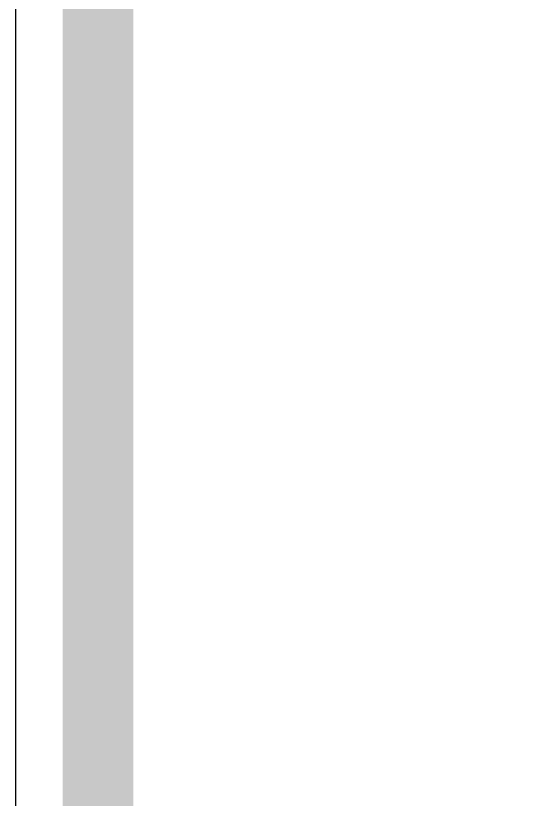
# Model space of a CAD drawing. Extents: x 107 to 257, y 153 to 253.
# Drawn here: x 107.16 to 120.32, y 187.1 to 207.09 of the extents above; entities that cross this region are included whole.
import ezdxf

# ---------------------------------------------------------------- set-up
doc = ezdxf.new("R2010")
doc.units = 0
doc.layers.add('green', color=98, linetype='CONTINUOUS')
doc.layers.add('L35', color=3, linetype='CONTINUOUS')

msp = doc.modelspace()

# ---------------------------------------------------------------- hatches: boundary and pattern name
at = {"layer": 'green'}
h = msp.add_hatch(color=256, dxfattribs=at)
edge = h.paths.add_edge_path(flags=16)
edge.add_line((110.158, 185.516), (110.158, 240.516))
edge.add_arc((119.658, 240.516), 9.5, 90, 180, ccw=False)
edge.add_line((119.658, 250.016), (244.658, 250.016))
edge.add_arc((244.658, 240.516), 9.5, 0, 90, ccw=False)
edge.add_line((254.158, 240.516), (254.158, 185.516))
edge.add_arc((244.658, 185.516), 9.5, -90, 0, ccw=False)
edge.add_line((244.658, 176.016), (119.658, 176.016))
edge.add_arc((119.658, 185.516), 9.5, 180, 270, ccw=False)
edge = h.paths.add_edge_path()
edge.add_line((108.358, 185.516), (108.358, 240.516))
edge.add_arc((119.658, 240.516), 11.3, 90, 180, ccw=False)
edge.add_line((119.658, 251.816), (244.658, 251.816))
edge.add_arc((244.658, 240.516), 11.3, 0, 90, ccw=False)
edge.add_line((255.958, 240.516), (255.958, 185.516))
edge.add_arc((244.658, 185.516), 11.3, -90, 0, ccw=False)
edge.add_line((244.658, 174.216), (119.658, 174.216))
edge.add_arc((119.658, 185.516), 11.3, 180, 270, ccw=False)

# ---------------------------------------------------------------- linework, layer by layer
at = {"layer": 'L35'}
msp.add_lwpolyline([(107.158, 185.516), (107.158, 240.516, -0.414214), (119.658, 253.016), (244.658, 253.016, -0.414214), (257.158, 240.516), (257.158, 185.516, -0.414214), (244.658, 173.016), (119.658, 173.016, -0.414214)], format="xyb", close=True, dxfattribs=at)

doc.saveas('drawing.dxf')
